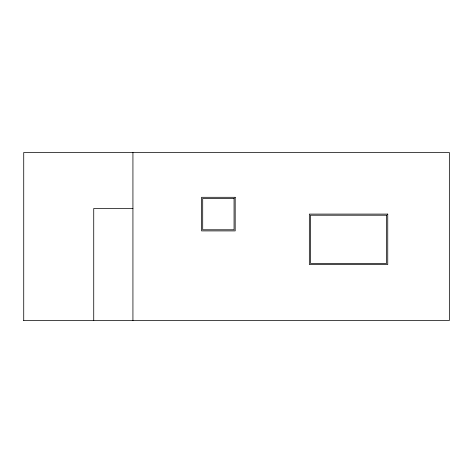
<?xml version="1.0" encoding="UTF-8"?>
<svg xmlns="http://www.w3.org/2000/svg" width="473" height="473" viewBox="0 0 473 473"><rect width="100%" height="100%" fill="white"/><g stroke="black" fill="none" stroke-linecap="round" stroke-linejoin="round"><path stroke-width="0.71" d="M132.931 208.498L93.731 208.498L93.731 320.505M23.65 320.505L449.35 320.505L449.35 152.495L23.727 152.495L23.727 320.505M132.931 152.495L132.931 320.505M235.182 197.3L201.581 197.3L201.581 230.901L235.182 230.901L235.182 197.3M234.064 198.418L202.698 198.418L202.698 229.777L234.064 229.777L234.064 198.418M387.748 214.098L309.342 214.098L309.342 264.502L387.748 264.502L387.748 214.098M386.624 215.221L310.459 215.221L310.459 263.384L386.624 263.384L386.624 215.221"/></g></svg>
